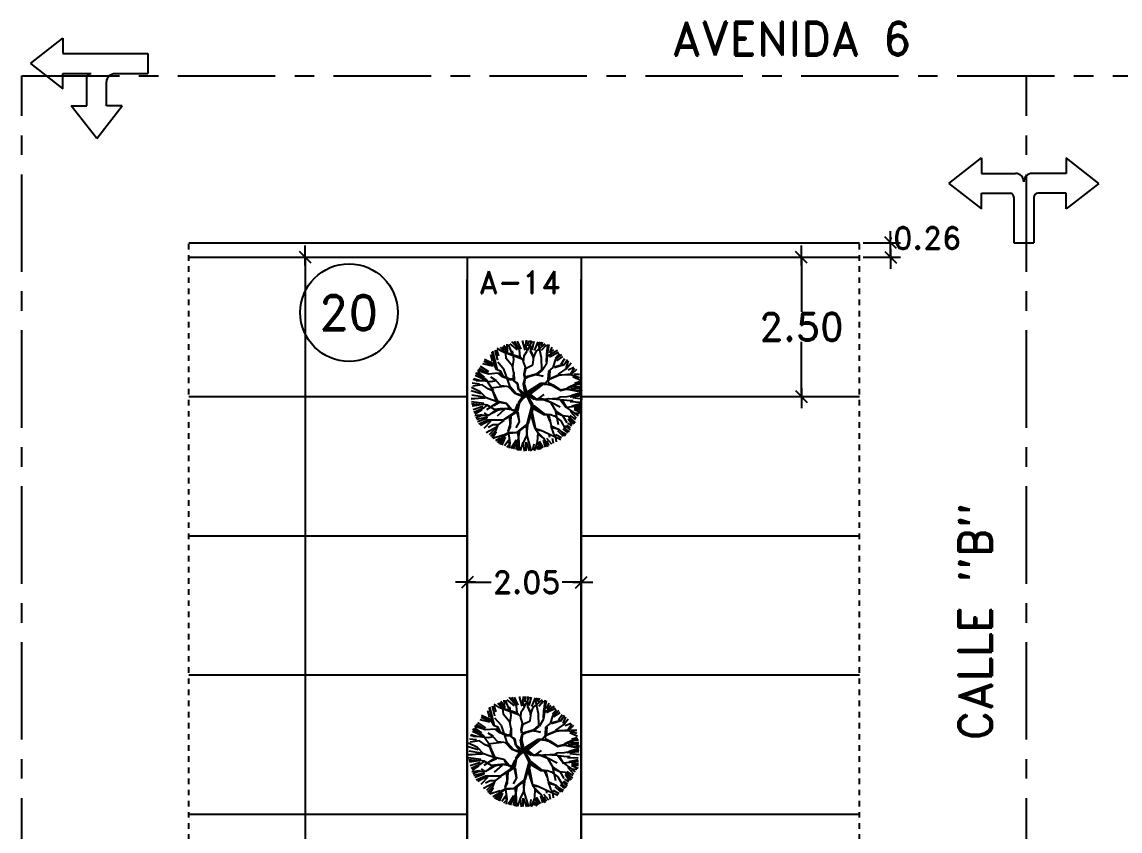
# Model space of a CAD drawing. Header units: millimetres. Extents: x 1590 to 1932, y -48 to 167.
# Drawn here: x 1657.74 to 1677.46, y 77.55 to 92.07 of the extents above; entities that cross this region are included whole.
import ezdxf

# ---------------------------------------------------------------- set-up
doc = ezdxf.new("R2010")
doc.units = ezdxf.units.MM
doc.header["$LTSCALE"] = 0.1
doc.header["$MEASUREMENT"] = 0
doc.header["$PDMODE"] = 35
doc.header["$PDSIZE"] = 0.75
doc.linetypes.add('CENTERX2', pattern=[4, 2.5, -0.5, 0.5, -0.5])
doc.linetypes.add('DASHED', pattern=[0.75, 0.5, -0.25])
doc.layers.get('0').update_dxf_attribs({"linetype": 'CONTINUOUS'})
doc.layers.get('DEFPOINTS').update_dxf_attribs({"linetype": 'CONTINUOUS'})
for name, color, linetype in [('CALLES', 3, 'CONTINUOUS'), ('L-SITE-TREE', 6, 'CONTINUOUS'), ('PARED', 4, 'CONTINUOUS'), ('PAREDES', 3, 'CONTINUOUS'), ('TEXT', 3, 'CONTINUOUS')]:
    doc.layers.add(name, color=color, linetype=linetype)
doc.styles.add('ROMAND', font='romand.shx')
doc.dimstyles.new('URBA', dxfattribs={"dimtxt": 20, "dimasz": 0.5, "dimexe": 1.25, "dimexo": 0.63, "dimgap": 0.63, "dimtad": 0, "dimtih": 1, "dimtoh": 1, "dimzin": 1, "dimdsep": 46, "dimtxsty": 'ROMAND', "dimcen": 2.5, "dimclrd": 1, "dimclre": 1, "dimclrt": 3, "dimadec": 0, "dimazin": 0, "dimtfac": 1, "dimtmove": 0, "dimatfit": 3, "dimfxl": 1, "dimtvp": 1, "dimtolj": 1, "dimtzin": 1, "dimarcsym": 0})

# ---------------------------------------------------------------- blocks, each defined once
blk = doc.blocks.new('7')
at = {"color": 3, "linetype": 'ByBlock'}
for p, q in [((1.938, 0.055), (1.354, 0.512)), ((1.354, 0.512), (1.354, 0.233)), ((-0.17, 0.233), (-0.17, -0.123)), ((1.354, 0.233), (-0.17, 0.233)), ((1.938, 0.055), (1.354, -0.402)), ((0.414, -0.123), (-0.17, -0.123)), ((1.354, -0.123), (0.846, -0.123)), ((1.354, -0.402), (1.354, -0.123)), ((0.567, -0.707), (0.567, -0.275)), ((0.922, -0.707), (0.922, -0.199)), ((0.744, -1.291), (0.287, -0.707)), ((0.287, -0.707), (0.567, -0.707)), ((0.744, -1.291), (1.202, -0.707)), ((1.202, -0.707), (0.922, -0.707))]:
    blk.add_line(p, q, dxfattribs=at)
for centre, radius, start in [((0.414, -0.275), 0.152, 0), ((0.846, -0.199), 0.0762, 360)]:
    blk.add_arc(centre, radius, start, 90, dxfattribs=at)
blk = doc.blocks.new('6')
at = {"color": 3, "linetype": 'ByBlock'}
for p, q in [((0.452, 1.364), (-0.005, 0.78)), ((0.452, 1.364), (0.91, 0.78)), ((-0.005, 0.78), (0.275, 0.78)), ((0.275, 0.78), (0.275, 0.272)), ((0.63, 0.78), (0.63, 0.17)), ((0.91, 0.78), (0.63, 0.78)), ((0.198, 0.196), (-0.614, 0.196)), ((-0.614, 0.196), (-0.614, -0.16)), ((0.198, -0.16), (-0.614, -0.16)), ((0.63, -0.744), (0.63, -0.134)), ((0.275, -0.744), (0.275, -0.236)), ((0.452, -1.328), (-0.005, -0.744)), ((-0.005, -0.744), (0.275, -0.744)), ((0.452, -1.328), (0.91, -0.744)), ((0.91, -0.744), (0.63, -0.744))]:
    blk.add_line(p, q, dxfattribs=at)
for centre, radius, start, end in [((0.198, 0.272), 0.0762, 270, 0), ((0.478, 0.17), 0.152, 270, 0), ((0.478, -0.134), 0.152, 0, 90), ((0.198, -0.236), 0.0762, 360, 90)]:
    blk.add_arc(centre, radius, start, end, dxfattribs=at)
blk = doc.blocks.new('UTP1$0$DIMBLOCK')
at = {"color": 1}
blk.add_line((-7.5, 0), (10.5, 0), dxfattribs=at)
at = {"color": 4}
blk.add_line((-5.25, -5.25), (5.25, 5.25), dxfattribs=at)
blk = doc.blocks.new('*D42')
at = {"color": 1, "linetype": 'Continuous', "lineweight": -2, "transparency": 16777216}
for p, q in [((1670.76, 87.848), (1671.92, 87.848)), ((1671.74, 87.828), (1671.74, 86.868)), ((1671.74, 85.368), (1671.74, 86.328)), ((1670.76, 85.348), (1671.92, 85.348))]:
    blk.add_line(p, q, dxfattribs=at)
at = {"layer": 'DEFPOINTS', "color": 0, "linetype": 'Continuous', "transparency": 16777216}
for p in [(1670.697, 87.848), (1671.74, 87.848), (1670.697, 85.348)]:
    blk.add_point(p, dxfattribs=at)
at = {"color": 1, "linetype": 'Continuous', "lineweight": -2, "transparency": 16777216, "xscale": 0.02, "yscale": 0.02, "zscale": 0.02}
for p, rotation in [((1671.74, 87.848), 90), ((1671.74, 85.348), 270)]:
    blk.add_blockref('UTP1$0$DIMBLOCK', p, dxfattribs=dict(at, rotation=rotation))
at = {"color": 3, "linetype": 'Continuous', "transparency": 16777216, "insert": (1671.74, 86.598), "char_height": 0.5, "attachment_point": 5, "style": 'ROMAND'}
blk.add_mtext('\\A1;2.50', dxfattribs=at)
blk = doc.blocks.new('02PTRX04')
at = {"color": 0, "linetype": 'ByBlock'}
for p, q in [((-0.08, 0.4506), (-0.0866, 0.4934)), ((-0.08, 0.4934), (-0.076, 0.4528)), ((-0.0778, 0.3731), (-0.0716, 0.4956)), ((-0.0394, 0.4228), (-0.0628, 0.4934)), ((-0.0373, 0.4246), (-0.0285, 0.5)), ((-0.0103, 0.4207), (0.0175, 0.4991)), ((-0.0103, 0.4966), (-0.0103, 0.4207)), ((-0.0051, 0.3603), (0.0359, 0.5)), ((0.0896, 0.4206), (0.0615, 0.4978)), ((-0.2829, 0.4057), (-0.2424, 0.3805)), ((-0.2157, 0.3603), (-0.269, 0.4268)), ((-0.2606, 0.4268), (-0.2175, 0.3712)), ((-0.2175, 0.3712), (-0.2519, 0.4356)), ((-0.2047, 0.3646), (-0.2456, 0.44)), ((-0.2249, 0.4462), (-0.1946, 0.3754)), ((-0.2045, 0.4485), (-0.1668, 0.3981)), ((-0.1844, 0.4638), (-0.1643, 0.4411)), ((-0.1619, 0.4056), (-0.1747, 0.4312)), ((-0.1725, 0.3215), (-0.1575, 0.4268)), ((-0.1575, 0.4268), (-0.1641, 0.4744)), ((-0.1439, 0.4739), (-0.0961, 0.3981)), ((-0.08, 0.384), (-0.1276, 0.4828)), ((-0.0986, 0.4864), (-0.0833, 0.4309)), ((-0.0778, 0.3902), (-0.08, 0.4506)), ((-0.0073, 0.3603), (-0.0373, 0.4246)), ((0.0503, 0.489), (0.0605, 0.4335)), ((0.094, 0.3347), (0.0896, 0.4206)), ((0.0908, 0.4536), (0.1111, 0.489)), ((0.0908, 0.4864), (0.0908, 0.4536)), ((0.0918, 0.4228), (0.124, 0.4806)), ((0.1437, 0.4714), (0.1086, 0.4134)), ((0.1437, 0.4006), (0.1615, 0.4638)), ((0.1474, 0.3862), (0.1817, 0.4612)), ((0.1717, 0.4083), (0.1944, 0.4485)), ((0.1717, 0.3854), (0.217, 0.436)), ((0.1927, 0.3453), (0.3002, 0.3946)), ((0.2221, 0.3828), (0.2323, 0.4284)), ((0.2505, 0.3603), (0.2592, 0.4184)), ((-0.3285, 0.2313), (-0.3916, 0.297)), ((-0.2778, 0.2846), (-0.3687, 0.335)), ((-0.3384, 0.3502), (-0.2778, 0.2846)), ((-0.2862, 0.3197), (-0.3316, 0.369)), ((-0.3132, 0.3805), (-0.2778, 0.3248)), ((-0.2175, 0.3559), (-0.31, 0.3862)), ((-0.265, 0.2659), (-0.2862, 0.3197)), ((-0.1681, 0.3368), (-0.2157, 0.3603)), ((-0.1681, 0.3409), (-0.2047, 0.3646)), ((-0.1725, 0.3215), (-0.1553, 0.2659)), ((-0.1553, 0.2831), (-0.1725, 0.3215)), ((-0.1297, 0.3387), (-0.1681, 0.3409)), ((-0.0972, 0.3325), (-0.1681, 0.3368)), ((-0.0866, 0.3368), (-0.1297, 0.3387)), ((-0.0029, 0.2571), (-0.0972, 0.3325)), ((-0.0866, 0.3368), (-0.0778, 0.3902)), ((-0.08, 0.3431), (-0.0778, 0.3281)), ((-0.0694, 0.3175), (-0.0778, 0.3731)), ((0.0037, 0.2593), (-0.0694, 0.3175)), ((-0.0113, 0.2721), (-0.0051, 0.3581)), ((0.0015, 0.2637), (-0.0073, 0.3603)), ((0.0443, 0.1562), (0.0724, 0.3043)), ((0.0724, 0.3043), (0.094, 0.3347)), ((0.0746, 0.2981), (0.1218, 0.3131)), ((0.0808, 0.3109), (0.124, 0.3153)), ((0.094, 0.3475), (0.1474, 0.3884)), ((0.0958, 0.3347), (0.1474, 0.3862)), ((0.1218, 0.3131), (0.1927, 0.3453)), ((0.1949, 0.3475), (0.1989, 0.3753)), ((0.2121, 0.2765), (0.2333, 0.3368)), ((0.2143, 0.2721), (0.287, 0.3065)), ((0.2183, 0.2853), (0.2848, 0.3043)), ((0.2333, 0.3368), (0.2505, 0.3603)), ((0.2575, 0.3502), (0.3079, 0.378)), ((0.2725, 0.3148), (0.3232, 0.3652)), ((0.287, 0.3065), (0.3408, 0.3624)), ((0.3002, 0.2293), (0.3408, 0.3003)), ((0.3064, 0.3281), (0.3452, 0.3559)), ((0.3064, 0.3237), (0.3495, 0.3475)), ((0.3206, 0.2996), (0.3611, 0.335)), ((0.3408, 0.3003), (0.3751, 0.3259)), ((0.3408, 0.2744), (0.3838, 0.3098)), ((-0.4109, 0.1821), (-0.4624, 0.2034)), ((-0.3588, 0.196), (-0.457, 0.2163)), ((-0.3611, 0.2061), (-0.4471, 0.2364)), ((-0.3509, 0.2227), (-0.4346, 0.2593)), ((-0.3509, 0.2249), (-0.4259, 0.2615)), ((-0.3359, 0.2249), (-0.4197, 0.2699)), ((-0.3078, 0.2637), (-0.3509, 0.2871)), ((-0.2157, 0.2227), (-0.3509, 0.2227)), ((-0.269, 0.2637), (-0.3078, 0.2637)), ((-0.2113, 0.2249), (-0.265, 0.2659)), ((-0.1297, 0.1712), (-0.2157, 0.2227)), ((-0.106, 0.1456), (-0.2069, 0.2143)), ((-0.1553, 0.2659), (-0.1575, 0.1927)), ((-0.1488, 0.1884), (-0.1553, 0.2831)), ((-0.0716, 0.2377), (-0.1016, 0.2915)), ((-0.0932, 0.1518), (-0.0738, 0.2355)), ((-0.0844, 0.1496), (-0.0716, 0.2377)), ((0.0381, 0.098), (-0.0029, 0.2571)), ((0.0337, 0.1606), (0.0037, 0.2593)), ((0.0315, 0.1756), (0.068, 0.2959)), ((0.0381, 0.1628), (0.0509, 0.2143)), ((0.1777, 0.1756), (0.2033, 0.2337)), ((0.1905, 0.1756), (0.1989, 0.2034)), ((0.1989, 0.2034), (0.2143, 0.2721)), ((0.2399, 0.184), (0.3002, 0.2293)), ((0.253, 0.1434), (0.2788, 0.2616)), ((0.3175, 0.18), (0.3539, 0.2445)), ((0.3509, 0.2667), (0.3863, 0.2919)), ((0.3611, 0.2492), (0.3963, 0.2744)), ((0.366, 0.2061), (0.4013, 0.2616)), ((0.369, 0.1864), (0.4205, 0.2552)), ((0.369, 0.1864), (0.4313, 0.2422)), ((0.3812, 0.1809), (0.4342, 0.2163)), ((0.3863, 0.143), (0.4393, 0.2011)), ((-0.399, 0.1), (-0.4873, 0.1303)), ((-0.4, 0.1176), (-0.4796, 0.1542)), ((-0.4041, 0.1759), (-0.4723, 0.1835)), ((-0.4092, 0.1303), (-0.4698, 0.1682)), ((-0.3509, 0.1821), (-0.4109, 0.1821)), ((-0.3592, 0.0875), (-0.4, 0.1176)), ((-0.3528, 0.18), (-0.385, 0.1563)), ((-0.2604, 0.0596), (-0.3657, 0.1283)), ((-0.2948, 0.1262), (-0.3613, 0.0875)), ((-0.269, 0.1346), (-0.3509, 0.1821)), ((-0.2862, 0.1327), (-0.3506, 0.18)), ((-0.2154, 0.1176), (-0.2948, 0.1262)), ((-0.2196, 0.1241), (-0.2862, 0.1327)), ((-0.2003, 0.124), (-0.2712, 0.1862)), ((-0.2047, 0.1196), (-0.269, 0.1346)), ((-0.1595, 0.1197), (-0.2089, 0.1197)), ((-0.1425, 0.1284), (-0.2047, 0.1196)), ((-0.1382, 0.1284), (-0.1831, 0.0746)), ((-0.1509, 0.1262), (-0.1831, 0.0747)), ((-0.1126, 0.1456), (-0.1425, 0.1284)), ((-0.1104, 0.1368), (-0.1382, 0.1284)), ((-0.0866, 0.1434), (-0.1297, 0.1712)), ((-0.1104, 0.1368), (-0.0844, 0.0768)), ((-0.095, 0.1218), (-0.106, 0.1456)), ((-0.0778, 0.068), (-0.0932, 0.1412)), ((-0.0738, 0.0746), (-0.0866, 0.1434)), ((0.0443, 0.1518), (0.0337, 0.1606)), ((0.0465, 0.0918), (0.0359, 0.1496)), ((0.0509, 0.0918), (0.0443, 0.1518)), ((0.0509, 0.1152), (0.1474, 0.1712)), ((0.0552, 0.1024), (0.1324, 0.154)), ((0.0574, 0.0918), (0.1518, 0.1668)), ((0.1474, 0.1712), (0.1905, 0.1756)), ((0.1518, 0.1668), (0.2077, 0.1712)), ((0.2077, 0.1712), (0.2399, 0.184)), ((0.2078, 0.0617), (0.2551, 0.1413)), ((0.2143, 0.0617), (0.2938, 0.1025)), ((0.2551, 0.1413), (0.3153, 0.18)), ((0.2572, 0.1563), (0.3175, 0.1821)), ((0.2959, 0.0359), (0.3474, 0.1048)), ((0.3131, 0.0424), (0.3518, 0.109)), ((0.3153, 0.18), (0.369, 0.1864)), ((0.3474, 0.1048), (0.4227, 0.1584)), ((0.3518, 0.1048), (0.4849, 0.0897)), ((0.4217, 0.128), (0.4823, 0.1507)), ((0.4217, 0.1254), (0.4848, 0.1254)), ((0.4217, 0.1076), (0.4848, 0.1102)), ((0.4227, 0.1584), (0.4699, 0.1606)), ((0.4265, 0.1631), (0.4568, 0.1835)), ((-0.5053, 0.0274), (-0.3808, 0.0231)), ((-0.3743, 0.0231), (-0.5032, 0.0338)), ((-0.3916, 0.0722), (-0.5026, 0.0572)), ((-0.4258, 0.0854), (-0.5011, 0.0768)), ((-0.3916, 0.0168), (-0.4975, -0.0008)), ((-0.4967, 0.0854), (-0.4538, 0.0875)), ((-0.3958, 0.0811), (-0.4946, 0.0983)), ((-0.3681, 0.023), (-0.4219, -0.0329)), ((-0.3613, 0.0875), (-0.3958, 0.0811)), ((-0.265, 0.0596), (-0.3681, 0.023)), ((-0.2755, 0.0531), (-0.3098, -0.0392)), ((-0.2648, 0.051), (-0.3056, -0.0371)), ((-0.3012, 0.0897), (-0.2518, 0.064)), ((-0.1831, 0.0746), (-0.265, 0.0596)), ((-0.2625, 0.0531), (-0.1874, 0.0703)), ((-0.0456, 0.0102), (-0.1122, -0.0156)), ((-0.0392, 0.0016), (-0.1101, -0.0177)), ((-0.0371, 0.0037), (-0.08, 0.064)), ((-0.0416, 0.0187), (-0.0778, 0.068)), ((-0.0076, 0.0016), (-0.0756, -0.0585)), ((-0.0394, 0.0274), (-0.0738, 0.0746)), ((-0.0735, -0.05), (-0.0306, 0.0081)), ((-0.0199, 0.0037), (-0.0735, -0.05)), ((-0.0051, 0.0015), (-0.0416, 0.0187)), ((-0.0051, 0.0015), (-0.0394, 0.0274)), ((-0.0076, 0.0016), (-0.0327, -0.1037)), ((-0.0076, 0.0016), (0.0381, 0.098)), ((-0.0076, 0.0016), (0.0465, 0.0918)), ((-0.0076, 0.0016), (0.0059, -0.0351)), ((0.0081, 0.0143), (0.0037, 0.0015)), ((0.0037, 0.0015), (0.0121, -0.0329)), ((0.0121, -0.0329), (0.0165, 0.0015)), ((0.0165, 0.0274), (0.0509, 0.0852)), ((0.0165, 0.0015), (0.0165, 0.0274)), ((0.0167, 0.0081), (0.0596, 0.0359)), ((0.0188, -0.0005), (0.051, 0.0252)), ((0.0274, -0.0091), (0.0768, 0.0317)), ((0.051, 0.0252), (0.0812, 0.0359)), ((0.0768, 0.0317), (0.0983, 0.0317)), ((0.0812, 0.0359), (0.1477, 0.0359)), ((0.0983, 0.0317), (0.152, -0.007)), ((0.1111, 0.0252), (0.1563, 0.0338)), ((0.1413, 0.0359), (0.2078, 0.0617)), ((0.1477, 0.0359), (0.1907, 0.0274)), ((0.1649, 0.0359), (0.2101, 0.0617)), ((0.1907, 0.0274), (0.2959, 0.0359)), ((0.2272, 0.0274), (0.2723, 0.0252)), ((0.2616, 0.0317), (0.2938, 0.0145)), ((0.2938, 0.0145), (0.3583, 0.0102)), ((0.3024, 0.0381), (0.3819, 0.0468)), ((0.3583, 0.0102), (0.4914, -0.0135)), ((0.3819, 0.0468), (0.4119, 0.0445)), ((0.3838, 0.0117), (0.4897, 0.0017)), ((0.3863, 0.0547), (0.4823, 0.0598)), ((0.4013, 0.0926), (0.4823, 0.0722)), ((0.409, 0.0193), (0.4948, 0.0295)), ((-0.4168, -0.0135), (-0.5051, -0.0413)), ((-0.4219, -0.0329), (-0.5012, -0.0717)), ((-0.4044, -0.0951), (-0.4881, -0.0822)), ((-0.3528, -0.0585), (-0.4044, -0.0951)), ((-0.3034, -0.0414), (-0.37, -0.1424)), ((-0.3056, -0.0371), (-0.3528, -0.0585)), ((-0.2024, -0.0801), (-0.3292, -0.065)), ((-0.2389, -0.0843), (-0.2797, -0.1295)), ((-0.1595, -0.0757), (-0.2389, -0.0843)), ((-0.1551, -0.078), (-0.2068, -0.2305)), ((-0.1122, -0.0156), (-0.1702, -0.0757)), ((-0.1101, -0.0177), (-0.1595, -0.0757)), ((-0.1509, -0.0757), (-0.0993, -0.0156)), ((-0.0779, -0.0478), (-0.0886, -0.1037)), ((-0.0756, -0.0585), (-0.0842, -0.108)), ((-0.0199, -0.0135), (-0.0348, -0.0994)), ((-0.0048, -0.0349), (-0.0241, -0.1016)), ((0.0059, -0.0351), (0.1218, -0.1083)), ((0.0209, -0.0051), (0.1455, -0.1017)), ((0.0209, -0.0157), (0.1174, -0.0889)), ((0.0231, -0.0373), (0.0209, -0.0157)), ((0.1152, -0.0973), (0.0231, -0.0373)), ((0.1174, -0.0889), (0.0337, -0.0351)), ((0.1455, -0.1017), (0.1152, -0.0973)), ((0.1733, -0.1017), (0.2183, -0.0911)), ((0.1861, -0.1145), (0.2293, -0.0933)), ((0.2183, -0.0911), (0.3002, -0.0435)), ((0.2293, -0.0933), (0.298, -0.0501)), ((0.298, -0.0501), (0.3558, -0.0607)), ((0.3002, -0.0435), (0.3495, -0.0545)), ((0.3495, -0.0545), (0.4589, -0.0435)), ((0.3558, -0.0607), (0.4439, -0.0973)), ((0.4376, -0.1039), (0.3579, -0.0651)), ((0.4526, -0.0351), (0.3623, -0.0523)), ((0.3914, -0.0617), (0.4848, -0.0639)), ((0.4013, -0.0008), (0.4897, -0.0288)), ((0.4141, -0.0767), (0.4897, -0.0792)), ((0.4439, -0.0973), (0.4848, -0.0995)), ((0.4932, -0.0395), (0.4526, -0.0351)), ((0.4589, -0.0435), (0.4914, -0.0545)), ((0.4932, -0.0457), (0.4676, -0.0417)), ((-0.4293, -0.1019), (-0.495, -0.1095)), ((-0.4494, -0.1339), (-0.486, -0.1424)), ((-0.428, -0.1339), (-0.4817, -0.1488)), ((-0.3814, -0.1398), (-0.4672, -0.1777)), ((-0.37, -0.1424), (-0.4624, -0.1982)), ((-0.385, -0.1295), (-0.4603, -0.1316)), ((-0.3485, -0.1919), (-0.4452, -0.2219)), ((-0.384, -0.165), (-0.4446, -0.2106)), ((-0.4344, -0.2434), (-0.355, -0.1961)), ((-0.327, -0.1209), (-0.428, -0.1339)), ((-0.2625, -0.1982), (-0.3485, -0.1919)), ((-0.2797, -0.1295), (-0.327, -0.1209)), ((-0.2776, -0.1316), (-0.327, -0.1639)), ((-0.2217, -0.166), (-0.2625, -0.1982)), ((-0.2583, -0.2005), (-0.2217, -0.1746)), ((-0.2217, -0.1746), (-0.2432, -0.2176)), ((-0.2131, -0.1682), (-0.2368, -0.2176)), ((-0.1573, -0.1402), (-0.2217, -0.166)), ((-0.153, -0.1446), (-0.2131, -0.1682)), ((-0.1229, -0.136), (-0.1573, -0.1402)), ((-0.1273, -0.1488), (-0.153, -0.1446)), ((-0.1273, -0.136), (-0.1208, -0.2005)), ((-0.0886, -0.1037), (-0.1229, -0.1339)), ((-0.0993, -0.1166), (-0.1229, -0.136)), ((-0.1208, -0.209), (-0.1187, -0.1381)), ((-0.0842, -0.108), (-0.0993, -0.1166)), ((-0.0327, -0.1037), (-0.0199, -0.1574)), ((-0.0241, -0.1596), (-0.0285, -0.1919)), ((-0.0285, -0.1919), (-0.0176, -0.252)), ((-0.0176, -0.166), (-0.0262, -0.1896)), ((-0.0262, -0.1896), (-0.0113, -0.2434)), ((-0.0241, -0.1016), (-0.0155, -0.1532)), ((-0.0199, -0.1574), (0.006, -0.1724)), ((-0.0155, -0.1532), (0.0146, -0.1682)), ((0.006, -0.1724), (0.0876, -0.1961)), ((0.0146, -0.1682), (0.0768, -0.1875)), ((0.1434, -0.1724), (0.064, -0.1833)), ((0.0876, -0.1875), (0.1327, -0.2241)), ((0.0876, -0.1961), (0.1306, -0.2305)), ((0.0897, -0.1875), (0.1434, -0.1724)), ((0.1218, -0.1083), (0.1627, -0.1105)), ((0.1518, -0.1017), (0.1733, -0.1017)), ((0.1627, -0.1105), (0.1905, -0.1448)), ((0.1839, -0.1145), (0.1989, -0.1448)), ((0.1885, -0.1467), (0.1928, -0.2176)), ((0.1905, -0.1448), (0.287, -0.1876)), ((0.2015, -0.2176), (0.195, -0.1488)), ((0.1989, -0.1448), (0.2848, -0.181)), ((0.2809, -0.1896), (0.3497, -0.2369)), ((0.2848, -0.181), (0.3901, -0.1942)), ((0.287, -0.1876), (0.3967, -0.1854)), ((0.3901, -0.1942), (0.4245, -0.248)), ((0.3967, -0.1854), (0.4698, -0.162)), ((0.4039, -0.1953), (0.4444, -0.2358)), ((0.409, -0.1701), (0.4772, -0.1373)), ((0.4166, -0.1902), (0.4696, -0.1902)), ((0.4265, -0.1121), (0.4721, -0.1248)), ((0.476, -0.1145), (0.4376, -0.1039)), ((0.4804, -0.1083), (0.4398, -0.0995)), ((-0.4022, -0.2176), (-0.4452, -0.2262)), ((-0.4387, -0.2348), (-0.4022, -0.2176)), ((-0.346, -0.2106), (-0.4194, -0.2584)), ((-0.3107, -0.261), (-0.399, -0.2839)), ((-0.3056, -0.2686), (-0.3891, -0.304)), ((-0.3034, -0.2821), (-0.385, -0.3207)), ((-0.2884, -0.2606), (-0.3142, -0.3873)), ((-0.269, -0.2305), (-0.3098, -0.396)), ((-0.2734, -0.2283), (-0.3034, -0.2821)), ((-0.2368, -0.2176), (-0.2734, -0.2283)), ((-0.2068, -0.2305), (-0.2648, -0.2971)), ((-0.1315, -0.2627), (-0.1895, -0.3315)), ((-0.1208, -0.2005), (-0.1315, -0.2627)), ((-0.1294, -0.2585), (-0.1208, -0.3207)), ((-0.0134, -0.2476), (-0.0327, -0.3014)), ((-0.0113, -0.2434), (0.051, -0.2735)), ((0.051, -0.2735), (0.0596, -0.3444)), ((0.1306, -0.2305), (0.1262, -0.3379)), ((0.1348, -0.2262), (0.1756, -0.2907)), ((0.1756, -0.2907), (0.1821, -0.3552)), ((0.1928, -0.2176), (0.2336, -0.2499)), ((0.2336, -0.2499), (0.2572, -0.3251)), ((0.2401, -0.2562), (0.326, -0.2799)), ((0.2444, -0.2499), (0.3303, -0.2778)), ((0.3054, -0.2813), (0.3382, -0.3317)), ((0.3303, -0.2778), (0.3604, -0.323)), ((0.3484, -0.2485), (0.3711, -0.3091)), ((0.3497, -0.2369), (0.3926, -0.2928)), ((0.366, -0.2307), (0.4192, -0.2533)), ((-0.3132, -0.304), (-0.3285, -0.3646)), ((-0.2653, -0.3165), (-0.288, -0.4051)), ((-0.2552, -0.3544), (-0.2727, -0.4101)), ((-0.2261, -0.3938), (-0.2711, -0.4218)), ((-0.067, -0.3444), (-0.2261, -0.3938)), ((-0.2154, -0.3896), (-0.0542, -0.3315)), ((-0.1895, -0.3315), (-0.196, -0.426)), ((-0.1768, -0.3898), (-0.1819, -0.4605)), ((-0.1365, -0.3773), (-0.1694, -0.458)), ((-0.1208, -0.3207), (-0.1315, -0.4003)), ((-0.0649, -0.3444), (-0.0714, -0.4088)), ((-0.0306, -0.3056), (-0.0649, -0.3444)), ((-0.0327, -0.3014), (-0.0285, -0.3552)), ((-0.0285, -0.3552), (-0.0005, -0.4003)), ((0.0532, -0.3465), (0.0295, -0.3981)), ((0.0596, -0.3444), (0.0318, -0.4024)), ((0.0554, -0.3272), (0.0532, -0.3465)), ((0.0596, -0.3444), (0.079, -0.3938)), ((0.079, -0.3938), (0.1607, -0.4626)), ((0.1262, -0.3379), (0.1026, -0.4476)), ((0.1714, -0.2993), (0.1756, -0.3659)), ((0.1821, -0.4583), (0.1735, -0.3701)), ((0.1756, -0.3659), (0.1907, -0.4562)), ((0.18, -0.3552), (0.1971, -0.4562)), ((0.1821, -0.3552), (0.2702, -0.4067)), ((0.1995, -0.347), (0.2802, -0.3872)), ((0.202, -0.3821), (0.2221, -0.4328)), ((0.2046, -0.3821), (0.2397, -0.4124)), ((0.2524, -0.3343), (0.2878, -0.3748)), ((0.2572, -0.3251), (0.311, -0.3659)), ((0.2652, -0.3116), (0.3206, -0.3493)), ((-0.2071, -0.3974), (-0.2399, -0.4303)), ((-0.2045, -0.4), (-0.2198, -0.4379)), ((-0.196, -0.426), (-0.211, -0.4476)), ((-0.0884, -0.4076), (-0.1541, -0.4631)), ((-0.0714, -0.4088), (-0.138, -0.4819)), ((-0.1229, -0.4798), (-0.0821, -0.426)), ((-0.0714, -0.411), (-0.1143, -0.484)), ((-0.0556, -0.415), (-0.0884, -0.4858)), ((-0.0202, -0.4051), (-0.0431, -0.4934)), ((-0.0005, -0.4003), (-0.0134, -0.4497)), ((-0.0134, -0.4497), (-0.0069, -0.4949)), ((0.0016, -0.4003), (0.0446, -0.4905)), ((0.005, -0.4453), (0.0101, -0.4908)), ((0.0318, -0.4024), (0.0295, -0.4926)), ((0.0429, -0.4101), (0.063, -0.4858)), ((0.0656, -0.4025), (0.0984, -0.4807)), ((0.1026, -0.4476), (0.1176, -0.4798)), ((0.1211, -0.4453), (0.1389, -0.4781)), ((0.1287, -0.4051), (0.1717, -0.4529))]:
    blk.add_line(p, q, dxfattribs=at)
blk = doc.blocks.new('*D91')
at = {"color": 1, "linetype": 'Continuous', "transparency": 16777216}
for p, q in [((1673.342, 88.108), (1673.342, 88.192)), ((1673.342, 88.192), (1673.362, 88.192)), ((1672.846, 88.108), (1673.522, 88.108)), ((1673.342, 87.868), (1673.342, 88.088)), ((1672.846, 87.848), (1673.522, 87.848))]:
    blk.add_line(p, q, dxfattribs=at)
at = {"layer": 'DEFPOINTS', "color": 0, "linetype": 'Continuous', "transparency": 16777216}
for p in [(1672.783, 88.108), (1672.783, 87.848), (1673.342, 87.848)]:
    blk.add_point(p, dxfattribs=at)
at = {"color": 1, "linetype": 'Continuous', "transparency": 16777216, "xscale": 0.02, "yscale": 0.02, "zscale": 0.02}
for p, rotation in [((1673.342, 88.108), 90), ((1673.342, 87.848), 270)]:
    blk.add_blockref('UTP1$0$DIMBLOCK', p, dxfattribs=dict(at, rotation=rotation))
at = {"color": 2, "linetype": 'Continuous', "transparency": 16777216, "insert": (1674.001, 88.192), "char_height": 0.4, "attachment_point": 5, "style": 'ROMAND'}
blk.add_mtext('\\A1;0.26', dxfattribs=at)
blk = doc.blocks.new('*D194')
at = {"layer": 'CALLES', "color": 1, "linetype": 'Continuous', "transparency": 16777216}
for p, q in [((1660.798, 87.848), (1663.005, 87.848)), ((1662.825, 87.828), (1662.825, 76.676)), ((1662.825, 62.868), (1662.825, 76.136)), ((1660.798, 62.848), (1663.005, 62.848))]:
    blk.add_line(p, q, dxfattribs=at)
at = {"layer": 'DEFPOINTS', "color": 0, "linetype": 'Continuous', "transparency": 16777216}
for p in [(1660.736, 87.848), (1660.736, 62.848), (1662.825, 62.848)]:
    blk.add_point(p, dxfattribs=at)
at = {"layer": 'CALLES', "color": 1, "linetype": 'Continuous', "transparency": 16777216, "xscale": 0.02, "yscale": 0.02, "zscale": 0.02}
for p, rotation in [((1662.825, 87.848), 90), ((1662.825, 62.848), 270)]:
    blk.add_blockref('UTP1$0$DIMBLOCK', p, dxfattribs=dict(at, rotation=rotation))
at = {"layer": 'CALLES', "color": 3, "linetype": 'Continuous', "transparency": 16777216, "insert": (1662.825, 76.406), "char_height": 0.5, "attachment_point": 5, "style": 'ROMAND'}
blk.add_mtext('\\A1;25.00', dxfattribs=at)
blk = doc.blocks.new('*D356')
at = {"color": 1, "linetype": 'Continuous', "transparency": 16777216}
for p, q in [((1665.736, 82.785), (1665.736, 81.833)), ((1667.783, 82.785), (1667.783, 81.833)), ((1665.756, 82.013), (1666.164, 82.013)), ((1667.763, 82.013), (1667.442, 82.013))]:
    blk.add_line(p, q, dxfattribs=at)
at = {"layer": 'DEFPOINTS', "color": 0, "linetype": 'Continuous', "transparency": 16777216}
for p in [(1665.736, 82.848), (1667.783, 82.848), (1667.783, 82.013)]:
    blk.add_point(p, dxfattribs=at)
at = {"color": 1, "linetype": 'Continuous', "transparency": 16777216, "xscale": 0.02, "yscale": 0.02, "zscale": 0.02, "rotation": 180}
blk.add_blockref('UTP1$0$DIMBLOCK', (1665.736, 82.013), dxfattribs=at)
at = {"color": 1, "linetype": 'Continuous', "transparency": 16777216, "xscale": 0.02, "yscale": 0.02, "zscale": 0.02}
blk.add_blockref('UTP1$0$DIMBLOCK', (1667.783, 82.013), dxfattribs=at)
at = {"color": 2, "linetype": 'Continuous', "transparency": 16777216, "insert": (1666.803, 82.013), "char_height": 0.4, "attachment_point": 5, "style": 'ROMAND'}
blk.add_mtext('\\A1;2.05', dxfattribs=at)

msp = doc.modelspace()

# ---------------------------------------------------------------- linework, layer by layer
at = {"color": 2, "linetype": 'Continuous'}
for p, q in [((1660.7358, 85.3476), (1665.7358, 85.3476)), ((1667.7831, 85.3476), (1672.7831, 85.3476)), ((1660.7358, 82.8476), (1665.7358, 82.8476)), ((1667.7831, 82.8476), (1672.7831, 82.8476)), ((1660.7358, 80.3476), (1665.7358, 80.3476)), ((1667.7831, 80.3476), (1672.7831, 80.3476)), ((1660.7358, 77.8476), (1665.7358, 77.8476)), ((1667.7831, 77.8476), (1672.7831, 77.8476))]:
    msp.add_line(p, q, dxfattribs=at)
msp.add_circle((1663.6116, 86.8552), 0.8758, dxfattribs=at)
at = {"layer": 'PARED', "color": 4}
for p, q in [((1660.7358, 88.1083), (1672.7831, 88.1083)), ((1660.7358, 87.8476), (1672.7831, 87.8476)), ((1665.7358, 87.8476), (1665.7358, 62.8476)), ((1667.7831, 87.8476), (1667.7831, 62.8476)), ((1665.7358, 62.8476), (1665.7358, 87.4509)), ((1667.7831, 62.8476), (1667.7831, 87.4509))]:
    msp.add_line(p, q, dxfattribs=at)
at = {"layer": 'PAREDES', "color": 1, "linetype": 'CENTERX2', "ltscale": 7}
for p, q in [((1657.7358, 91.1083), (1730.0279, 91.1083)), ((1657.7358, 59.5869), (1657.7358, 91.1083)), ((1675.7831, 59.5869), (1675.7831, 91.1083))]:
    msp.add_line(p, q, dxfattribs=at)
at = {"layer": 'PAREDES', "color": 2, "linetype": 'DASHED'}
for p, q in [((1660.7358, 62.5869), (1660.7358, 88.1083)), ((1672.7831, 62.5869), (1672.7831, 88.1083))]:
    msp.add_line(p, q, dxfattribs=at)

# ---------------------------------------------------------------- block references
at = {"xscale": -1}
msp.add_blockref('7', (1659.8244, 91.2719), dxfattribs=at)
at = {"rotation": 89.99999999999999}
msp.add_blockref('6', (1675.753, 88.7228), dxfattribs=at)
at = {"layer": 'L-SITE-TREE', "color": 1, "xscale": -2, "yscale": 2, "zscale": 2, "rotation": 180}
for p in [(1666.8145, 85.3681), (1666.7634, 78.9771)]:
    msp.add_blockref('02PTRX04', p, dxfattribs=at)

# ---------------------------------------------------------------- texts
at = {"layer": 'TEXT', "style": 'ROMAND'}
msp.add_text('AVENIDA 6', height=0.6, dxfattribs=at).set_placement((1669.4204, 91.4731))
at = {"layer": 'TEXT', "color": 2, "style": 'ROMAND'}
for s, height, p in [('A-14', 0.4, (1665.9496, 87.1999)), ('20', 0.625, (1663.0664, 86.5409))]:
    msp.add_text(s, height=height, dxfattribs=at).set_placement(p)
at = {"layer": 'TEXT', "style": 'ROMAND'}
msp.add_text('CALLE "B"', height=0.6, rotation=90, dxfattribs=at).set_placement((1675.1633, 79.1711))

# ---------------------------------------------------------------- dimensions: what is measured, and where the dimension line sits
at = {"color": 3, "linetype": 'Continuous'}
dim = msp.add_linear_dim(base=(1673.3417, 87.8476), p1=(1672.7831, 88.1083), p2=(1672.7831, 87.8476), angle=90, dimstyle='URBA', override={"dimtxt": 0.4, "dimasz": 0.02, "dimexe": 0.18, "dimexo": 0.0625, "dimgap": 0.02, "dimzin": 0, "dimblk1": 'UTP1$0$DIMBLOCK', "dimblk2": 'UTP1$0$DIMBLOCK', "dimsah": 1, "dimcen": 0.09, "dimclrt": 2, "dimtdec": 4, "dimtofl": 0, "dimtvp": 0, "dimtzin": 0}, dxfattribs=at)
dim.commit()
dim.dimension.update_dxf_attribs({"geometry": '*D91', "text_midpoint": (1674.0008, 88.1921), "dimtype": 160})
dim = msp.add_linear_dim(base=(1671.7403, 87.8476), p1=(1670.6973, 85.3476), p2=(1670.6973, 87.8476), angle=90, dimstyle='URBA', override={"dimtxt": 0.5, "dimasz": 0.02, "dimexe": 0.18, "dimexo": 0.0625, "dimgap": 0.02, "dimzin": 0, "dimblk1": 'UTP1$0$DIMBLOCK', "dimblk2": 'UTP1$0$DIMBLOCK', "dimsah": 1, "dimcen": 0.09, "dimtdec": 4, "dimtofl": 0, "dimtvp": 0, "dimtzin": 0}, dxfattribs=at)
dim.commit()
dim.dimension.update_dxf_attribs({"geometry": '*D42', "text_midpoint": (1671.7403, 86.5976)})
dim = msp.add_linear_dim(base=(1667.7831, 82.0127), p1=(1665.7358, 82.8476), p2=(1667.7831, 82.8476), dimstyle='URBA', override={"dimtxt": 0.4, "dimasz": 0.02, "dimexe": 0.18, "dimexo": 0.0625, "dimgap": 0.02, "dimzin": 0, "dimblk1": 'UTP1$0$DIMBLOCK', "dimblk2": 'UTP1$0$DIMBLOCK', "dimsah": 1, "dimcen": 0.09, "dimclrt": 2, "dimtdec": 4, "dimtofl": 0, "dimtvp": 0, "dimtzin": 0}, dxfattribs=at)
dim.commit()
dim.dimension.update_dxf_attribs({"geometry": '*D356', "text_midpoint": (1666.8034, 82.0127), "dimtype": 160})
at = {"layer": 'CALLES', "color": 2, "linetype": 'Continuous'}
dim = msp.add_linear_dim(base=(1662.825, 62.8476), p1=(1660.7358, 87.8476), p2=(1660.7358, 62.8476), angle=90, dimstyle='URBA', override={"dimtxt": 0.5, "dimasz": 0.02, "dimexe": 0.18, "dimexo": 0.0625, "dimgap": 0.02, "dimzin": 0, "dimblk1": 'UTP1$0$DIMBLOCK', "dimblk2": 'UTP1$0$DIMBLOCK', "dimsah": 1, "dimcen": 0.09, "dimtdec": 4, "dimtofl": 0, "dimtvp": 0, "dimtzin": 0}, dxfattribs=at)
dim.commit()
dim.dimension.update_dxf_attribs({"geometry": '*D194', "text_midpoint": (1662.825, 76.4058), "dimtype": 160})

doc.saveas('drawing.dxf')
